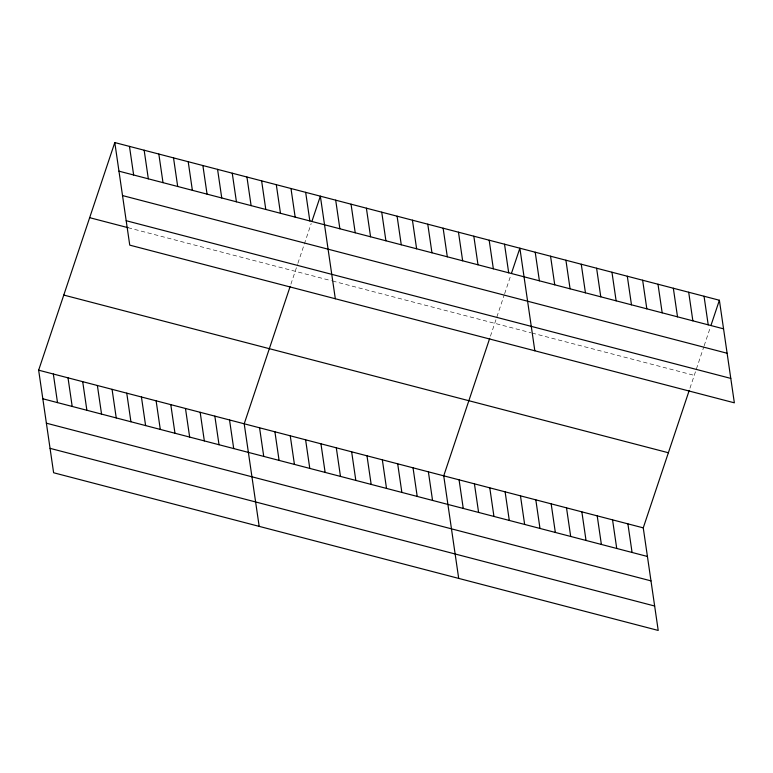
<?xml version="1.0" encoding="UTF-8"?>
<svg xmlns="http://www.w3.org/2000/svg" width="773" height="773" viewBox="0 0 773 773"><rect width="100%" height="100%" fill="white"/><g stroke="black" fill="none" stroke-linecap="round" stroke-linejoin="round"><path stroke-width="0.58" stroke-dasharray="3.87 2.9" d="M290.909 284.184L297.508 264.453M297.885 263.322L311.21 223.484M490.43 336.216L504.257 294.871M504.643 293.73L510.731 275.517M689.951 388.249L703.778 346.903M704.155 345.763L710.252 327.559M128.067 227.687L331.404 280.725M332.496 281.005L530.916 332.757M532.017 333.037L694.26 375.359"/><path stroke-width="1.16" d="M689.226 390.404L643.252 527.862L658.21 630.439L53.617 472.757L38.65 370.18L114.791 142.561L719.383 300.243L734.35 402.82L129.748 245.138L114.791 142.561M290.194 286.339L244.21 423.797L259.177 526.374M311.973 221.213L320.351 196.168L335.318 298.745M489.705 338.371L443.731 475.83L458.698 578.407M511.494 273.246L519.871 248.201L534.829 350.787M711.015 325.278L719.383 300.243M118.955 171.162L723.557 328.834M122.52 195.569L727.122 353.251M126.192 220.72L730.785 378.403M89.658 217.677L128.067 227.687M63.773 295.064L668.374 452.746M38.65 370.18L643.252 527.862M42.824 398.781L647.416 556.463M46.38 423.189L650.982 580.871M50.052 448.35L654.654 606.022M704.039 296.233L708.213 324.834M688.695 292.233L692.859 320.834M673.341 288.232L677.515 316.833M657.997 284.232L662.171 312.823M642.643 280.222L646.817 308.823M627.299 276.222L631.473 304.823M611.955 272.222L616.129 300.823M596.601 268.221L600.776 296.813M627.898 523.862L632.072 552.453M581.257 264.211L585.432 292.812M612.554 519.852L616.728 548.453M565.913 260.211L570.078 288.812M597.21 515.852L601.375 544.453M550.56 256.211L554.734 284.812M581.856 511.852L586.031 540.453M535.216 252.211L539.39 280.802M566.512 507.851L570.687 536.443M551.168 503.841L555.333 532.442M504.518 244.2L508.692 272.801M535.815 499.841L539.989 528.442M489.174 240.2L493.348 268.801M520.471 495.841L524.645 524.442M473.83 236.2L477.994 264.791M505.117 491.841L509.291 520.432M458.476 232.19L462.65 260.791M489.773 487.831L493.947 516.432M443.132 228.19L447.306 256.791M474.429 483.83L478.603 512.431M427.778 224.189L431.952 252.79M459.075 479.83L463.249 508.431M412.434 220.189L416.608 248.78M397.09 216.179L401.255 244.78M428.387 471.82L432.551 500.421M381.736 212.179L385.911 240.78M413.033 467.82L417.207 496.421M366.392 208.179L370.567 236.78M397.689 463.819L401.863 492.42M351.048 204.178L355.213 232.77M382.345 459.819L386.51 488.41M335.695 200.168L339.869 228.769M366.991 455.809L371.166 484.41M351.647 451.809L355.822 480.41M305.664 192.342L309.838 220.943M336.303 447.809L340.468 476.41M290.986 188.515L295.16 217.107M320.95 443.808L325.124 472.4M276.299 184.679L280.473 213.28M305.606 439.808L309.78 468.399M261.622 180.853L265.786 209.454M290.252 435.798L294.426 464.399M246.935 177.027L251.109 205.618M274.908 431.798L279.082 460.399M232.248 173.191L236.422 201.792M259.564 427.798L263.738 456.389M217.571 169.364L221.745 197.965M202.884 165.538L207.058 194.129M229.533 419.961L233.707 448.562M188.206 161.702L192.371 190.303M214.846 416.135L219.02 444.736M173.519 157.876L177.693 186.477M200.168 412.309L204.333 440.9M158.832 154.049L163.006 182.65M185.481 408.473L189.656 437.074M144.155 150.213L148.329 178.814M170.794 404.646L174.969 433.247M129.468 146.387L133.642 174.988M156.117 400.82L160.291 429.411M141.43 396.984L145.604 425.585M126.753 393.157L130.917 421.758M112.066 389.331L116.24 417.922M97.379 385.495L101.553 414.096M82.701 381.669L86.876 410.27M68.014 377.842L72.189 406.434M53.337 374.006L57.502 402.607"/></g></svg>
